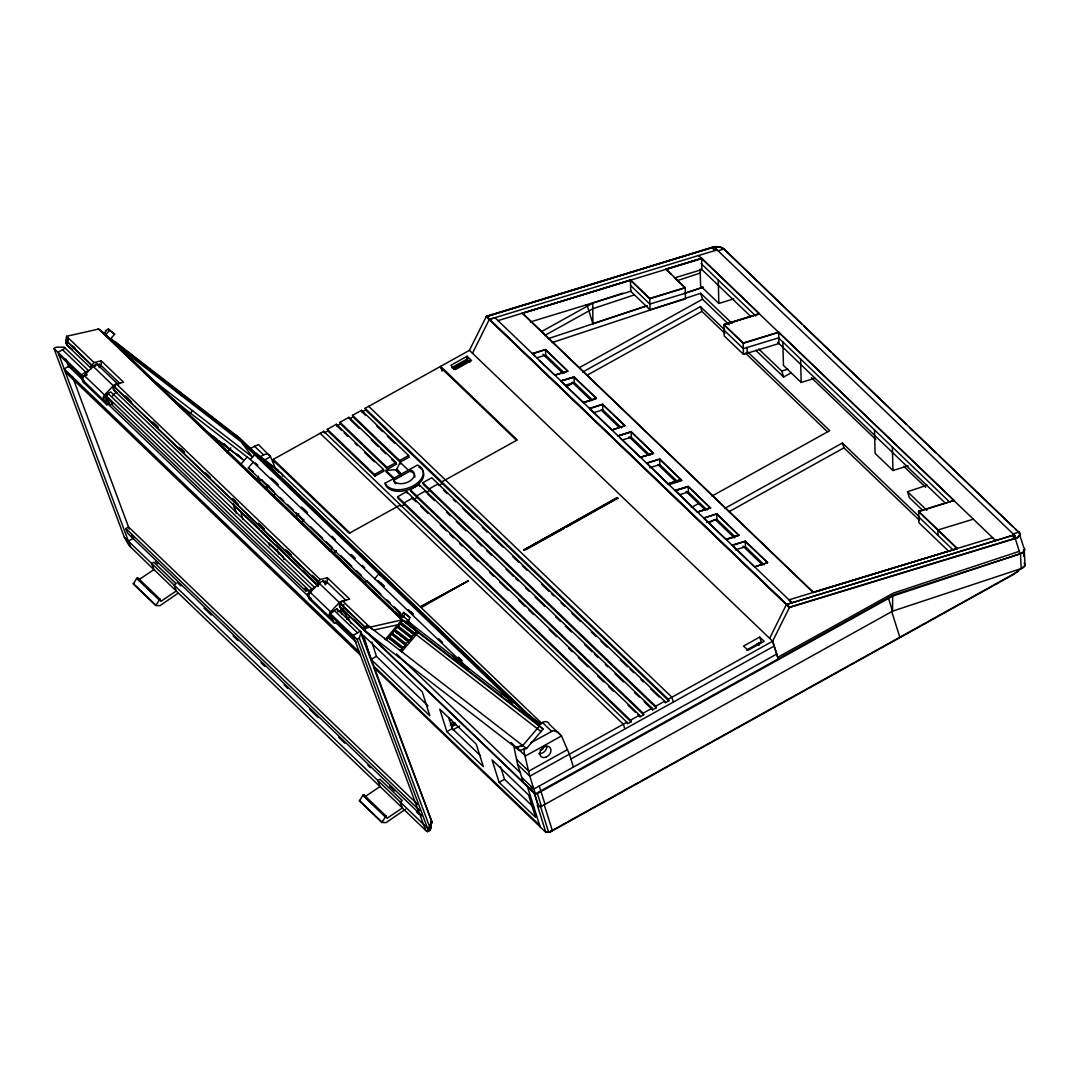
<?xml version="1.0" encoding="UTF-8"?>
<svg xmlns="http://www.w3.org/2000/svg" width="1079" height="1079" viewBox="0 0 1079 1079"><rect width="100%" height="100%" fill="white"/><g stroke="black" fill="none" stroke-linecap="round" stroke-linejoin="round"><path stroke-width="1.5" d="M646.901 305.789L592.884 323.687L592.749 303.132L622.772 293.151M888.53 598.427L892.549 611.173L1021.233 568.552A7.418 4.019 -3 0 0 1025.05 565.409L1024.2 549.305A7.432 4.019 -3 0 1 1020.451 553.702L892.697 596.107L892.549 611.173L541.429 806.31A2.131 1.295 -17.5 0 1 538.61 806.337L537.261 805.042L545.893 832.408L551.126 831.491L1013.208 574.662L1024.956 565.585M93.698 366.55L91.85 365.134L94.048 362.544L101.224 360.804L101.17 365.511L99.416 367.561M319.829 583.496L317.995 582.08L320.193 579.49L327.355 577.764L327.288 582.458L325.548 584.508M422.739 470.714A19.975 12.206 -17.5 0 1 410.506 488.949A19.975 12.206 -17.5 0 1 385.958 485.698L385.041 483.244L393.322 478.793A10.83 6.622 -17.5 0 0 409.062 481.517A10.83 6.622 -17.5 0 0 409.427 469.756L409.939 471.361A10.83 6.622 -17.5 0 1 414.714 477.363M353.979 637.891L330.66 615.516L329.756 613.115L336.864 608.853L361.195 632.2L431.573 820.984L429.914 830.317L426.758 831.316L425.787 830.52L402.467 808.144L400.134 801.899L402.265 800.618L379.956 779.213L377.825 780.495L380.159 786.739L176.349 591.184L174.016 584.953L176.147 583.672L153.838 562.267L151.707 563.548L154.041 569.779L128.981 545.448L124.328 537.275L53.95 348.49L56.081 347.209L64.093 347.141L88.424 370.488L81.33 374.75L53.95 348.49M124.328 537.275L427.513 828.173L429.644 826.892L431.721 821.51L430.224 829.886L426.758 831.316M524.043 748.651L524.205 752.764L529.816 776.206L535.373 793.847L893.331 594.934L1021.071 553.514A8.861 4.761 -2.5 0 0 1023.944 551.558L1024.605 550.371A8.362 4.491 -2.5 0 0 1023.728 547.485L1019.345 533.592M91.58 368.802L66.831 345.024L68.058 337.767L66.534 336.311L98.728 329.041M68.193 337.74L67.518 341.787L91.85 365.134M526.552 748.516L519.444 750.498L364.324 630.5L363.636 628.882L364.459 626.899L368.209 625.753L526.552 748.516L543.061 729.107L239.875 438.209L114.913 341.557L120.592 347.006L104.407 334.477M427.163 831.531L430.265 829.495L431.141 821.578M427.5 831.626L430.224 828.982L431.721 821.51L430.265 829.495M429.914 830.317L431.694 821.807L430.103 830.169L427.783 831.599M429.631 830.344L431.492 821.82L430.184 825.934M431.721 821.51L430.116 828.375L428.093 830.264M429.294 830.25L431.492 821.82M427.985 829.657L429.644 826.892L359.267 638.107L361.195 632.2M429.644 826.892L431.573 820.984L373.631 667.294M403.654 612.386L404.922 613.6L403.573 616.81L403.074 616.325L401.051 618.699L406.109 622.61L408.132 620.236L408.631 620.722L409.98 617.512L403.654 612.386L399.527 617.242M396.816 469.149L400.12 462.325L408.401 470.134L408.914 471.739L402.305 475.448L396.816 469.149L402.305 475.448M442.12 371.189L440.61 366.388L469.432 350.365L486.4 316.241L712.437 247.199A8.295 4.397 -1.4 0 1 723.685 248.763L1018.967 532.433A8.295 4.397 -1.4 0 1 1015.636 538.448L789.45 607.531L486.265 316.646L712.046 247.563A8.929 4.815 -2.4 0 1 716.429 246.848L719.72 247.118A8.362 4.491 -2.5 0 1 723.78 248.979L718.088 250.814M472.481 353.278L489.3 319.424L717.09 249.869L1014.179 534.914L786.429 604.496L769.624 638.336M516.544 440.34L439.881 366.779L365.12 408.334L668.306 699.232L772.618 641.25L789.585 607.126L1015.622 538.097A8.295 4.397 -1.4 0 0 1018.954 532.068M342.016 605.022L340.249 603.66A2.954 2.225 -46.2 0 0 340.114 607.261L364.392 630.568L365.862 628.248L369.719 627.209M177.981 593.261L159.989 605.656L155.713 605.494L133.405 584.09L136.601 578.344L137.667 577.71L159.975 599.115L160.825 601.381L176.268 590.982L153.96 569.577L138.517 579.989M155.713 605.494L159.975 599.115M405.488 809.263L386.107 822.616L381.831 822.454L359.523 801.05L362.719 795.304L363.785 794.67L386.093 816.075L386.956 818.341L402.386 807.942L380.078 786.537L364.648 796.936L363.785 794.67M381.831 822.454L386.093 816.075M108.332 329.028L114.657 334.166L110.53 339.008L103.948 333.64L105.971 331.266L105.459 330.781L108.332 329.028L109.599 330.241L105.472 335.097L99.767 329.837L104.838 333.762M93.145 366.968L65.954 340.492L66.534 336.311L94.048 362.544M98.108 365.147L99.147 363.933L101.17 365.511L119.958 383.531M101.224 360.804L123.532 382.209L116.384 383.949L114.185 386.538L317.995 582.08M190.403 413.082L192.467 410.654M226.752 452.748L230.879 447.893M240.968 464.186L247.145 456.903M468.758 668.98L250.476 459.546L254.604 454.704M402.507 615.799L248.318 467.868L253.471 461.799M258.272 458.332L259.648 456.714L281.147 473.344A6.38 4.788 -46.2 0 1 282.604 476.122M273.351 495.908L275.415 493.481M295.659 517.313L298.762 513.671M301.985 522.209L304.049 519.781M317.806 585.857A2.954 2.225 -46.2 0 1 317.941 582.242L114.023 386.606A2.954 2.212 -46.2 0 0 113.497 389.775L317.806 585.857L319.708 583.618M324.226 582.08L325.251 580.88L327.288 582.458L346.076 600.477M368.357 625.712L364.635 626.832L340.303 603.485L342.502 600.895L349.663 599.169L327.355 577.764M343.877 604.645L343.055 605.616L340.303 603.485M374.696 578.722L378.823 573.88L386.403 579.747M385.405 639.334L401.914 619.926L98.216 328.65M400.39 650.934L402.332 648.654L387.671 637.176L389.384 636.691L391.367 634.358L390.652 633.67L392.365 633.184L394.348 630.864L393.619 630.163L397.328 627.358L396.6 626.67L398.326 626.184L400.309 623.851L399.581 623.163L402.953 620.735L398.394 616.352M387.671 637.176L401.617 647.966L403.33 647.481L405.313 645.148L404.585 644.46L408.294 641.641L393.619 630.163M407.565 640.953L409.292 640.467L411.274 638.148L410.546 637.446L414.242 634.641L399.581 623.163M413.527 633.953L416.899 631.525L404.733 621.261M406.109 622.61L404.585 621.153L418.099 632.456L401.604 651.864L399.567 649.909M500.966 695.483L503.03 693.055M510.745 742.865L515.641 747.558L522.762 745.576L539.271 726.167L236.085 435.282M388.386 637.864L386.444 640.144L384.556 638.323M84.337 381.265A4.249 3.197 -46.2 0 1 84.27 375.519L93.077 366.307A4.249 3.197 -46.2 0 1 99.079 366.941M105.472 400.943A4.249 3.197 -46.2 0 1 104.542 394.981L113.349 385.756A4.249 3.197 -46.2 0 1 117.908 384.421M112.472 395.926L115.777 392.459M311.211 598.346A4.249 3.197 -46.2 0 1 310.28 592.384L319.087 583.159A4.249 3.197 -46.2 0 1 323.228 581.675A4.249 3.197 -46.2 0 1 325.116 584.737M331.482 617.808A4.249 3.197 -46.2 0 1 330.565 611.847L339.372 602.621A4.249 3.197 -46.2 0 1 344.619 601.745M339.588 611.631L342.893 608.165M264.638 488.531L268.051 485.132M265.65 489.502L269.062 486.116M329.419 550.91L332.642 547.7M334.288 552.785L336.432 550.641M364.931 582.903L367.103 580.772M363.933 630.082L365.862 628.248L340.249 603.66M899.832 637.23L898.645 638.336L899.832 637.23L891.686 611.402M65.104 348.112L58.01 352.374L130.721 547.404M109.073 403.465L106.861 404.8L82.989 381.899L81.249 377.218L83.461 375.883M58.9 354.775L82.22 377.151L86.657 374.494M105.405 395.089L110.732 391.893L314.555 587.448L309.228 590.645L105.405 395.089L106.308 397.49L111.38 402.359L112.54 405.488L306.22 591.305L305.06 588.19L310.118 593.045L309.228 590.645M83.649 380.995L105.958 402.4L108.183 401.064M110.193 405.232L106.888 399.055L110.193 405.232L112.863 403.627M421.835 815.791L127.578 533.174L125.879 528.589L128.536 526.997L417.546 804.287M128.388 541.172L134.066 537.747M337.875 621.261L334.544 623.257L309.107 598.858L307.367 594.178L310.698 592.169M329.756 613.115L357.136 639.388L359.267 638.107M363.69 629.529L365.862 628.248L364.028 627.519M385.796 470.363L394.078 478.172L400.687 474.463L401.199 476.068L394.577 479.777L386.295 471.968L385.796 470.363L395.723 469.77L400.687 474.463M401.793 473.843L408.401 470.134M409.143 469.716L417.438 465.062L418.477 465.562A19.975 12.206 -17.5 0 1 413.473 485.685A19.975 12.206 -17.5 0 1 385.446 484.093L385.041 483.244M250.261 448.5L258.501 444.561L270.492 456.741L276.399 470.444M259.392 457.253L263.586 454.92A6.38 4.788 -46.2 0 1 270.492 456.741L264.746 459.937M274.295 462.581L273.284 459.371L323.74 431.33L626.926 722.229L627.438 723.834L631.04 721.824L630.527 720.219L397.598 496.731L406.662 491.687L639.591 715.188L640.103 716.793L643.704 714.797L643.192 713.192L410.263 489.691L419.178 484.727L652.121 708.229L652.62 709.834L656.221 707.837L655.708 706.232L422.779 482.731L431.775 477.741L664.704 701.229L665.217 702.834L668.805 700.837L668.306 699.232M327.342 429.334L336.405 424.29L383.504 469.473L384.003 471.078L374.939 476.122L327.854 430.939L327.342 429.334L374.44 474.517L374.939 476.122M340.006 422.294L348.935 417.33L396.02 462.513L396.532 464.118L387.604 469.082L340.519 423.899L340.006 422.294L387.105 467.477L387.604 469.082M352.523 415.334L361.519 410.33L408.617 455.513L409.116 457.118L400.12 462.122L353.035 416.939L352.523 415.334L399.621 460.517L400.633 463.93M327.854 430.939L324.253 432.935L323.74 431.33M336.405 424.29L336.918 425.895L340.519 423.899M353.035 416.939L349.434 418.935L348.935 417.33M361.519 410.33L362.031 411.935L365.619 409.939L668.805 700.837M467.086 356.272L450.887 365.268L455.351 369.557L471.536 360.561L467.086 356.272L467.841 358.687L451.656 367.683M452.87 368.29L467.585 360.116L469.77 362.22M453.423 369.517L469.581 360.534M541.725 331.482L592.749 303.132M544.706 335.488L593.032 308.621L634.546 294.837M374.44 474.517L383.504 469.473M387.105 467.477L396.02 462.513M399.621 460.517L408.617 455.513M579.558 367.561L702.523 299.22L729.161 324.766M582.673 372.053L700.46 306.598L724.629 329.783M566.515 386.687L573.88 382.6M587.124 375.236L701.97 311.413L724.926 333.438M400.403 504.878L349.218 533.323L272.569 459.775M400.916 506.483L404.504 504.486L404.005 502.881L413.068 497.837L413.581 499.442L417.168 497.446L416.669 495.841L425.585 490.878L426.097 492.483L429.698 490.486L429.186 488.881L438.182 483.891L438.681 485.496L442.282 483.486L441.77 481.881L517.259 439.935L440.61 366.388M346.453 619.306L349.151 617.795M755.786 350.311L783.637 377.016L790.772 373.051M421.08 606.465L468.246 580.866L421.633 607.342L421.08 606.465L468.246 580.866M523.747 549.98L617.121 497.513L617.741 498.093L566.745 527.011M525.217 549.157L617.282 497.999L617.889 498.579M523.598 549.494L524.205 550.074L617.741 498.093M525.824 549.75L563.818 528.629M371.028 659.363L429.847 715.795L422.294 691.841L363.475 635.41L371.028 659.363L376.423 656.369L428.039 705.882M691.342 507.562L698.706 503.461M711.951 496.097L829.738 430.642L747.585 351.808M724.629 508.492L842.416 443.024L918.957 516.463M708.471 523.113L714.365 519.849M729.094 511.662L843.926 447.839L919.268 520.118M451.912 726.626L455.958 724.373M446.841 731.602L483.352 766.629L476.271 744.173L439.76 709.146L446.841 731.602L452.236 728.608L480.506 755.718M452.924 729.836L459.667 726.086M538.232 724.805L542.427 722.471A6.38 4.788 -46.2 0 1 549.346 724.279L561.512 735.959L569.388 754.208L573.435 767.048M530.571 742.891L553.109 730.712L557.627 731.872L561.512 735.959L525.54 755.947L516.693 747.464M759.724 637.055L743.539 646.051L747.99 650.327L764.188 641.331L759.724 637.055L761.234 641.87L746.52 650.044M499.105 782.329L535.616 817.356L528.535 794.899L492.037 759.872L499.105 782.329L504.513 779.335L533.943 807.578M567.419 749.662L528.75 771.161L516.585 759.481M626.926 722.229L529.816 776.206L517.65 764.525L513.698 745.791M630.527 720.219L639.591 715.188M643.192 713.192L652.121 708.229M655.708 706.232L664.704 701.229M570.899 759.023L774.142 646.065M776.664 654.09L533.862 789.032L521.697 777.352M777.716 657.3L893.237 593.14L1019.318 551.356M342.677 609.446L534.604 793.604A2.131 1.295 -17.5 0 0 537.409 793.578L892.697 596.107M1018.482 571.29L548.698 832.381L540.08 805.015M257.652 477.889L258.38 477.619M677.666 280.527L700.015 273.108M685.03 293.164L702.51 287.378M548.334 338.604L647.454 305.708M684.234 293.501L703.414 287.135M552.286 342.529L700.662 293.286L732.128 323.484M758.766 349.03L781.762 371.095L787.845 369.072M922.707 510.421L909.381 497.635L907.52 491.714L927.279 485.145M714.082 249.519L716.065 248.871L717.076 249.842L715.107 250.476L712.046 247.563L715.094 250.476M1013.181 533.889L1018.873 532.082A8.362 4.491 -2.5 0 1 1019.749 534.968L1018.549 536.695A8.929 4.775 -2.6 0 1 1015.258 538.461L1012.223 535.535L786.429 604.496M486.265 316.646L710.845 248.049M630.46 280.297L522.276 313.342L630.46 279.933L649.72 298.424L650.003 309.781L685.489 298.95L685.205 287.58L649.72 298.424M670.774 274.079L665.945 269.089L701.593 258.205L759.4 313.665L723.928 324.873M497.999 320.625L701.606 258.447M665.959 269.453L701.606 258.569M530.342 321.96L631.336 291.114M674.618 277.896L701.876 269.575L701.593 258.205M685.34 293.218L649.855 304.062L630.595 285.571M554.781 375.101L567.864 371.109L545.529 349.475L532.473 353.467L534.833 356.07M532.486 353.818L545.556 349.704M536.964 357.769L545.691 355.112L564.465 373.132M700.177 269.21L700.581 285.935L718.843 303.455L733.855 298.87M723.915 324.509L743.175 343.001L778.674 332.157L778.944 343.527L743.458 354.357L724.184 335.879L723.915 324.509L759.4 313.665M759.414 313.908L723.915 324.752L743.188 343.351L778.674 332.386M583.321 402.48L596.404 398.488L574.082 376.854L561.013 380.847L574.095 377.205L596.39 398.259L583.334 402.602L594.947 399.055M561.013 381.076L574.095 377.084M565.504 385.149L574.217 382.492L591.832 399.392M778.809 337.794L743.323 348.638L724.049 330.147M602.621 404.234L589.566 408.577L611.874 429.981L624.93 425.868L602.621 404.234L602.756 409.872L621.544 427.891M589.566 408.577L602.621 404.463M594.043 412.542L602.756 409.872M640.4 457.24L653.469 453.247L631.161 431.613L618.105 435.956L631.161 431.964L653.469 453.369L640.413 457.361L620.452 438.209M618.092 435.835L631.161 431.843M782.868 341.989L783.435 365.417L801.184 382.452L814.915 378.257M622.583 439.922L631.296 437.251L650.084 455.284M668.94 484.619L682.009 480.627L659.701 458.993L646.631 462.985L668.036 483.864L681.092 479.521L668.036 483.864M646.645 463.336L659.701 459.222M649.666 467.733L659.835 464.631L677.45 481.531M697.466 511.999L710.548 508.007L688.227 486.373L675.171 490.352L697.493 512.12L710.535 507.777L697.493 512.12M675.157 490.608L688.24 486.602M675.184 490.716L688.24 486.723L710.548 508.128M679.649 494.681L688.375 492.011L707.15 510.043M716.78 514.117L739.088 535.508L716.766 513.752L703.724 518.095L726.032 539.5L739.075 535.157L726.005 539.379M703.724 518.095L716.78 513.982M706.732 522.506L716.901 519.39L734.516 536.29M874.529 429.941L875.096 453.369L892.953 470.498L908.208 465.831M727.489 539.055L737.631 535.953M749.878 562.375L754.572 566.88L767.614 562.766L745.306 541.132L732.25 545.111L747.531 560.122M732.263 545.475L745.306 541.375M735.271 549.885L745.441 546.77L764.229 564.803M948.967 551.544L918.849 522.654L918.58 511.284L954.065 500.44L918.58 511.648M973.352 519.174L937.853 530.005L937.988 535.413M522.263 312.977L813.283 592.196L957.127 548.618L813.296 592.56L522.29 313.207M992.613 537.666L789.019 599.843L792.067 602.77L494.964 317.712L489.3 319.424M363.636 628.882L365.862 628.248L363.744 628.207M515.6 747.518L522.762 745.576M342.502 600.895L369.881 627.169L401.914 619.926M373.523 630.136L397.787 624.781M388.953 607.41L402.157 616.918M509.113 700.352L513.172 702.78L241.426 442.053L121.266 349.11L124.045 352.887M109.599 330.241L114.657 334.166M111.177 338.671L118.272 345.01L104.326 334.22M118.973 345.442L240.145 439.166M541.348 722.984L277.087 469.446L255.588 452.816L532.406 718.412L539.999 724.292M253.322 451.818L257.112 454.758M146.757 375.303L252.54 457.118L241.426 442.053M169.511 396.924L250.476 459.546M212.86 436.051L216.839 439.126M219.496 441.176L242.033 458.602L237.515 454.272M208.26 432.868L244.056 460.544M248.318 467.868L253.376 471.779M252.338 476.041L258.663 480.937M98.985 365.821L96.463 363.879L94.898 365.727L95.518 366.213M72.347 345.685L74.883 347.64M66.925 342.461L65.954 340.492L67.222 345.442L72.603 349.609M404.922 613.6L409.98 617.512M113.888 390.207L117.166 392.743M403.074 616.325L408.631 620.722M407.39 620.964L513.172 702.78M522.034 709.631L525.824 712.572M528.359 714.527L540.997 724.306M396.236 614.477L400.835 618.038M414.039 628.558L535.211 722.283M402.953 620.735L416.899 631.525M418.099 632.456L543.061 729.107M401.307 622.677L415.253 633.467M540.997 731.535L414.012 632.928M400.309 623.851L414.242 634.641M398.326 626.184L412.272 636.961M396.6 626.67L411.274 638.148M395.346 629.677L409.292 640.467M394.348 630.864L408.294 641.641M392.365 633.184L406.311 643.974M322.581 580.812L325.116 582.768L323.093 580.812M390.652 633.67L405.313 645.148M389.384 636.691L403.33 647.481M399.743 649.855L402.548 652.026M369.881 627.169L373.671 630.096M340.114 607.261L343.405 609.81M401.199 476.068L395.723 469.77M717.346 250.099L716.065 248.871M801.454 323.74L723.685 248.763M803.882 326.074L830.614 351.727M833.055 354.06L905.955 424.007M909.597 427.5L936.329 453.153M938.77 455.486L1012.884 526.606M1015.312 528.939L1018.967 532.433M778.674 332.157L954.065 500.44M698.558 255.521L995.661 540.579M701.121 263.573L755.691 315.931M778.728 338.037L949.736 502.099M701.256 268.981L750.971 316.686M777.649 342.286L945.015 502.841M811.354 377.65L875.797 439.49M903.662 466.249L925.661 487.317M907.52 491.714L926.888 510.3M918.58 511.284L957.113 548.267M665.945 269.089L685.219 287.823L649.733 298.775L630.46 280.176M918.58 511.513L957.127 548.618M674.375 277.546L685.219 287.945M918.715 516.922L953.647 550.438M745.468 353.143L827.633 431.978M650.003 309.781L630.729 291.303L630.46 279.933M585.83 304.669L587.367 306.112L592.937 323.767M545.529 349.839L567.837 371.243L554.795 375.222L539.527 360.588M602.635 404.585L624.93 425.639L611.874 429.981M659.701 459.344L681.092 479.872M745.319 541.496L767.614 562.537L754.572 566.88M542.899 354.168L562.307 372.781M572.005 382.087L591.4 400.7M601.111 410.007L619.292 427.459M629.003 436.779L648.398 455.392M658.096 464.698L676.29 482.151M685.988 491.458L705.396 510.07M715.094 519.39L734.502 538.003M742.986 546.149L762.381 564.762M562.199 382.33L583.334 402.602M486.4 316.241L789.585 607.126M486.265 316.511L789.45 607.531M469.446 350.351L772.658 641.263L778.215 658.905L772.618 641.25M467.841 358.687L466.829 357.715L467.585 360.116M368.708 406.338L671.907 697.236L673.417 702.051M362.031 411.935L365.646 415.415M376.517 425.841L382.559 431.64M387.388 436.267L394.631 443.213M443.536 490.136L447.165 493.629M453.22 499.442L455.648 501.762M462.918 508.735L473.816 519.201M482.3 527.334L487.142 531.987M491.984 536.627L502.881 547.093M512.579 556.386L518.635 562.199M522.263 565.693L527.118 570.332M541.658 584.278L548.914 591.252M551.342 593.585L553.77 595.905M561.04 602.878L564.668 606.371M571.937 613.344L580.421 621.477M591.319 631.93L596.161 636.583M601.003 641.236L607.072 647.049M620.385 659.835L627.654 666.809M630.082 669.128L633.71 672.622M640.98 679.595L643.408 681.915M650.677 688.888L659.161 697.021M656.221 707.837L423.278 484.336L422.779 482.731M350.648 420.095L359.091 428.201M371.176 439.787L378.419 446.746M380.833 449.053L385.662 453.693M391.704 459.479L396.532 464.118M427.311 493.656L434.581 500.629M446.693 512.242L450.321 515.735M456.377 521.548L466.074 530.841M476.972 541.307L481.814 545.947M486.669 550.6L491.511 555.253M506.051 569.199L513.307 576.173M515.735 578.492L518.163 580.826M525.433 587.799L529.061 591.279M535.117 597.092L544.814 606.385M555.712 616.851L560.554 621.504M565.409 626.144L571.465 631.957M584.791 644.743L592.047 651.716M594.475 654.049L598.117 657.529M605.373 664.502L607.801 666.822M615.07 673.795L623.554 681.941M634.452 692.394L639.294 697.047M644.136 701.701L652.62 709.834M643.704 714.797L410.762 491.296L410.263 489.691M336.918 425.895L341.746 430.534M344.161 432.841L347.789 436.321M355.031 443.267L357.446 445.587M364.689 452.546L374.346 461.812M411.436 497.392L415.995 501.775M420.837 506.415L428.107 513.388M440.219 525.014L446.288 530.828M449.916 534.307L453.544 537.801M459.614 543.614L462.028 545.934M470.511 554.067L477.781 561.04M489.893 572.666L493.521 576.159M499.577 581.972L508.061 590.105M518.959 600.558L525.028 606.371M528.656 609.864L533.498 614.504M549.251 629.623L556.521 636.597M568.633 648.223L572.261 651.703M578.317 657.516L588.015 666.809M597.699 676.115L603.754 681.928M608.61 686.568L613.452 691.221M627.991 705.167L635.261 712.14M637.676 714.46L640.103 716.793M631.04 721.824L398.097 498.336L397.598 496.731M320.153 433.326L623.338 724.225L624.862 729.04M468.407 581.352L467.841 580.475M273.284 459.371L349.947 532.918M254.455 446.166L263.586 454.92M542.427 722.471L551.558 731.225M238.877 438.195L533.943 721.298M273.661 480.142L278.382 484.673M304.008 509.261L307.555 512.66M351.322 554.66L355.018 558.194M380.509 582.66L384.151 586.153M410.87 611.793L413.297 614.126M458.224 657.232L461.866 660.726M255.386 462.851L257.814 465.184M271.18 477.997L277.249 483.824M301.54 507.117L306.396 511.783M331.887 536.25L335.529 539.743M351.322 554.889L354.964 558.382M362.247 565.369L364.675 567.702M378.041 580.515L384.111 586.342M408.388 609.648L413.244 614.302M438.748 638.768L442.39 642.275M458.184 657.421L461.825 660.914M171.21 385.85L181.353 395.575M453.099 656.315L466.276 668.967M223.946 443.563L229.584 448.972M261.873 479.926L274.012 491.579M280.081 497.406L283.723 500.899M287.365 504.392L293.434 510.219M295.875 512.552L303.159 519.538M310.442 526.525L322.581 538.178M326.222 541.671L332.292 547.498M340.789 555.645L351.714 566.124M356.569 570.791L361.425 575.444M367.494 581.271L380.847 594.084M386.929 599.911L390.571 603.404M394.213 606.897L400.282 612.724M407.363 620.465L415.86 628.612M365.552 583.226L330.376 550.169L364.176 582.606M121.266 349.11L393.026 609.851M106.43 336.055L398.259 616.042M511.055 742.446L519.444 750.498M401.617 647.966L402.332 648.654M95.937 362.908L97.973 364.85M98.324 365.43L118.596 384.879M116.384 383.949L320.193 579.49M396.506 653.901L520.172 772.551M125.933 396.384L128.361 398.717M157.507 426.677L152.638 422.024L158.289 427.5M180.881 448.824L184.522 452.317M232.781 498.916L235.222 501.249M287.432 551.342L291.37 554.849M125.555 396.087L131.611 401.914M178.912 447.286L181.339 449.619M181.785 449.983L184.212 452.317M205.59 472.885L210.445 477.538M232.268 498.485L238.324 504.298M285.625 549.67L291.074 554.835M312.303 575.269L318.372 581.095M93.077 366.307L113.349 385.756M319.087 583.159L339.372 602.621M245.567 515.789L258.906 528.589M261.334 530.908L268.604 537.895M275.887 544.868L289.212 557.668M291.64 559.988L298.91 566.974M302.552 570.454L318.318 585.587M342.569 608.853L347.411 613.506M353.48 619.319L535.373 793.847M233.347 503.448A2.131 1.295 -17.5 0 0 233.428 504.635L318.345 586.113M62.447 349.717L85.767 372.093L86.927 375.209M108.075 393.498L311.885 589.04M334.193 610.444L357.513 632.82M84.27 375.519L104.542 394.981M310.28 592.384L330.565 611.847M81.249 377.218L84.553 383.396M307.367 594.178L310.671 600.356M81.977 379.107L68.624 366.294L64.187 368.964L359.267 652.067M107.482 403.573L309.053 596.97M335.771 622.61L356.407 642.41M309.781 597.955L332.089 619.359M373.051 665.446L539.635 825.287M373.55 667.051L545.893 832.408L551.126 831.491L552.3 830.385L544.153 804.543M65.32 371.985L360.386 655.101M125.879 528.589L419.731 810.545M155.416 561.417L157.844 563.751M177.266 582.39L180.908 585.884M203.985 608.03L211.268 615.017M233.131 635.99L237.987 640.643M261.051 662.776L264.692 666.282M284.128 684.922L287.769 688.415M309.633 709.389L318.13 717.535M338.766 737.348L344.835 743.175M367.912 765.308L370.34 767.641M389.775 786.281L394.631 790.934M416.481 811.907L418.908 814.24M146.744 587.866L151.438 592.371M365.821 798.069L371.689 803.693M136.601 578.344L158.91 599.749M362.719 795.304L385.028 816.709M133.135 583.375L155.443 604.779M359.253 800.321L381.561 821.726M1013.936 534.644L1015.218 535.872L1013.235 536.519L1015.218 535.872L1014.193 534.901L1012.223 535.535L1015.258 538.448L1020.1 553.864M1024.214 562.995L1025.05 565.409M372.498 664.259L360.184 631.228L353.076 635.491L425.787 830.52M357.136 639.388L427.783 828.955M336.864 608.853L338.024 611.968M334.544 623.257L331.24 617.08L332.979 621.76M105.958 402.4L106.861 404.8M81.33 374.75L82.22 377.151M65.967 359.145L68.894 367.022M72.414 376.463L129.305 529.061M131.651 535.359L132.825 538.502M842.416 443.024L843.926 447.839M781.762 371.095L783.637 377.016M700.662 293.286L702.523 299.22M700.46 306.598L701.97 311.413M539.257 786.038L540.768 790.853M541.011 791.568L545.03 804.314M537.409 793.578L541.429 806.31M534.604 793.604L538.61 806.337M534.267 793.281L538.286 806.026M530.814 786.119L532.338 790.92M527.496 786.793L540.147 826.892M517.65 764.525L523.207 782.167M419.178 484.727L419.691 486.332M500.467 766.495L504.513 779.335M406.662 491.687L407.161 493.292M394.078 478.172L394.577 479.777M393.336 478.59L393.835 480.398A10.83 6.622 -17.5 0 0 394.091 481.679M365.12 408.334L365.619 409.939M448.702 717.373L452.236 728.608M371.891 641.992L376.423 656.369M283.912 559.515L282.9 556.305L268.711 542.683L269.723 545.893M277.141 549.319L278.652 554.134M240.536 511.446L243.058 519.471M233.765 504.959L236.274 512.93M233.428 504.635L235.937 512.606M66.642 343.149L65.954 340.492L66.588 344.457M66.831 345.024L65.954 340.492L66.534 343.823M1023.512 549.791L1023.863 556.4M1020.451 553.702L1021.233 568.552M892.373 447.07L892.953 470.498M800.605 359.024L801.184 382.452M747.046 347.492L747.194 353.224M743.175 343.001L743.458 354.357M745.306 541.132L745.441 546.77M718.263 280.027L718.843 303.455M712.437 247.199L712.45 247.563A8.295 4.397 -1.4 0 1 720.732 247.523M716.766 513.752L716.901 519.39M688.227 486.373L688.375 492.011M659.701 458.993L659.835 464.631M653.469 453.369L640.413 457.361M631.161 431.613L631.296 437.251M574.082 376.854L574.217 382.492M545.529 349.475L545.691 355.112M721.622 247.846A8.295 4.397 -1.4 0 1 723.105 248.656M107.387 400.619A4.249 3.197 -46.2 0 1 106.416 400.916M113.781 389.276A2.333 1.753 -46.2 0 1 114.86 386.349M108.507 397.908A2.333 1.753 -46.2 0 1 105.769 399.19A2.333 1.753 -46.2 0 1 105.014 396.802A2.333 1.753 -46.2 0 1 107.617 395.116M343.594 605.022A2.333 1.753 -46.2 0 1 343.324 605.548M340.451 606.762A2.333 1.753 -46.2 0 1 341.396 602.918M332.629 616.096A2.333 1.753 -46.2 0 1 331.266 615.731M331.226 613.317A2.333 1.753 -46.2 0 1 331.604 612.832M332.062 612.44A2.333 1.753 -46.2 0 1 333.114 611.995M759.05 644.945A3.399 0.85 60.9 0 1 757.215 643.475M758.685 642.868A3.399 0.85 60.9 0 1 759.144 644.662M395.777 483.783A10.83 6.622 -17.5 0 1 395.211 483.325M394.752 482.826A10.83 6.622 -17.5 0 1 394.374 482.273M418.976 467.167A19.975 12.206 -17.5 0 1 422.051 469.689M546.959 746.223A6.38 4.788 -46.2 0 1 538.758 753.587M543.25 746.695A2.36 1.767 -46.2 0 1 540.12 749.999M277.087 469.446A6.38 4.788 -46.2 0 1 278.544 472.238M261.711 479.71A3.183 2.387 -46.2 0 1 261.024 480.142L260.295 480.411A3.183 2.387 -46.2 0 1 257.611 478.348L257.733 477.606A3.183 2.387 -46.2 0 1 258.515 476.19M364.405 630.554A2.954 2.225 -46.2 0 1 364.527 626.953M67.303 345.496A2.954 2.225 -46.2 0 1 67.438 341.895M91.189 368.371A2.954 2.225 -46.2 0 1 91.715 365.188M340.505 609.028A21.256 5.341 60.9 0 1 351.174 623.595M341.881 614.099A21.256 5.341 60.9 0 1 340.721 610.08M455.014 722.943A4.249 2.603 -17.5 0 1 450.348 725.048M449.43 720.313A4.249 2.603 -17.5 0 1 451.508 719.572M450.442 723.523A4.249 2.603 -17.5 0 1 454.569 722.755M264.355 529.209L258.286 523.382L264.355 529.209M545.65 757.296A6.38 4.788 -46.2 0 0 550.142 747.666A6.38 4.788 -46.2 0 0 540.444 750.809A6.38 4.788 -46.2 0 0 545.65 757.296"/></g></svg>
